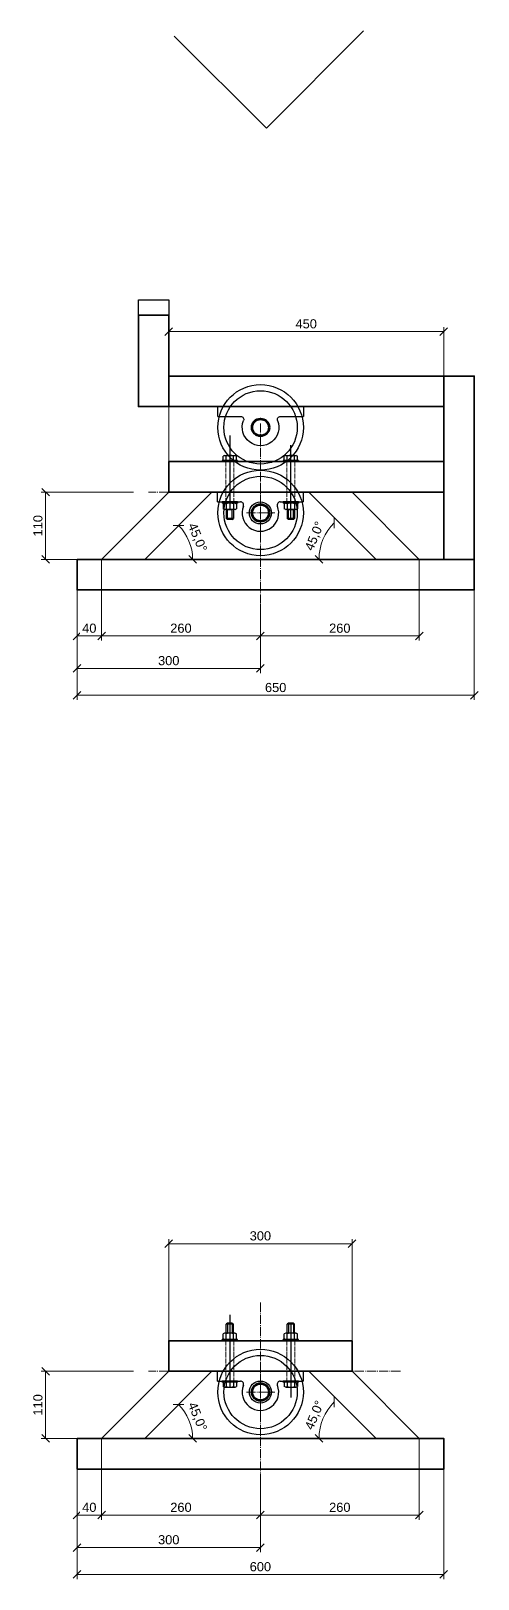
# Model space of a CAD drawing. Header units: millimetres. Extents: x -215307 to 5000, y -206820 to 5000.
# Drawn here: x -191458 to -190726, y -37220 to -34686 of the extents above; entities that cross this region are included whole.
import ezdxf

# ---------------------------------------------------------------- set-up
doc = ezdxf.new("R2010")
doc.units = ezdxf.units.MM
doc.header["$MEASUREMENT"] = 0
doc.header["$PDMODE"] = 3
doc.linetypes.add('ОСЕВАЯ', pattern=[20, 15, -2, 1, -2])
doc.layers.add('01_!!!', color=1, linetype='Continuous', lineweight=60, plot=False)
for name, color, linetype, lineweight in [('01_Dimension', 90, 'Continuous', 15), ('01_Dimension @ 5', 90, 'Continuous', 15), ('01_Оси', 4, 'ОСЕВАЯ', 13), ('02_frame', 160, 'Continuous', 35), ('02_roll', 20, 'Continuous', 30)]:
    doc.layers.add(name, color=color, linetype=linetype, lineweight=lineweight)
for name, color, linetype in [('01_Чертежная', 7, 'Continuous'), ('01_Чертежная @ 5', 7, 'Continuous'), ('БОЛТ', 1, 'Continuous')]:
    doc.layers.add(name, color=color, linetype=linetype)
doc.styles.add('Arial', font='arial.ttf')
doc.dimstyles.new('А-3.0-1', dxfattribs={"dimscale": 0, "dimtxt": 3, "dimasz": 2.5, "dimexe": 1.5, "dimexo": 0, "dimgap": 1, "dimtad": 1, "dimdec": 0, "dimrnd": 1, "dimtxsty": 'Arial', "dimblk": 'OBLIQUE', "dimcen": 3, "dimclrd": 256, "dimclre": 256, "dimadec": 1, "dimazin": 0, "dimtfac": 1, "dimtdec": 0, "dimtmove": 0, "dimatfit": 3, "dimfxl": 1, "dimtfill": 1, "dimlwd": 15, "dimlwe": 15, "dimarcsym": 0})

# ---------------------------------------------------------------- blocks, each defined once
blk = doc.blocks.new('_Oblique')
at = {"color": 0, "linetype": 'ByBlock', "lineweight": -2}
blk.add_line((-0.5, -0.5), (0.5, 0.5), dxfattribs=at)
blk = doc.blocks.new('*D100')
at = {"layer": '01_Dimension', "lineweight": 15}
for p, q in [((-191382.2, -35600.8), (-191382.2, -35780.9)), ((-190732.2, -35600.8), (-190732.2, -35780.9)), ((-191382.2, -35773.4), (-190732.2, -35773.4))]:
    blk.add_line(p, q, dxfattribs=at)
at = {"layer": 'Defpoints', "color": 0}
for p in [(-191382.2, -35600.8), (-190732.2, -35600.8), (-190732.2, -35773.4)]:
    blk.add_point(p, dxfattribs=at)
at = {"layer": '01_Dimension', "lineweight": 15, "xscale": 12.5, "yscale": 12.5, "zscale": 12.5, "rotation": 180}
blk.add_blockref('_Oblique', (-191382.2, -35773.4), dxfattribs=at)
at = {"layer": '01_Dimension', "lineweight": 15, "xscale": 12.5, "yscale": 12.5, "zscale": 12.5}
blk.add_blockref('_Oblique', (-190732.2, -35773.4), dxfattribs=at)
at = {"layer": '01_Dimension', "color": 0, "insert": (-191057.2, -35760.7), "char_height": 15, "attachment_point": 5, "style": 'Arial', "bg_fill": 3, "box_fill_scale": 1.25, "bg_fill_color": 256, "bg_fill_true_color": 13158600, "bg_fill_transparency": 0}
blk.add_mtext('650', dxfattribs=at)
blk = doc.blocks.new('*D101')
at = {"layer": '01_Dimension', "lineweight": 15, "transparency": 16777216}
for p, q in [((-191382.2, -35600.8), (-191382.2, -35736.9)), ((-191082.2, -35624.1), (-191082.2, -35736.9)), ((-191082.2, -35729.4), (-191382.2, -35729.4))]:
    blk.add_line(p, q, dxfattribs=at)
at = {"layer": 'Defpoints', "color": 0, "transparency": 16777216}
for p in [(-191382.2, -35600.8), (-191082.2, -35624.1), (-191382.2, -35729.4)]:
    blk.add_point(p, dxfattribs=at)
at = {"layer": '01_Dimension', "lineweight": 15, "transparency": 16777216, "xscale": 12.5, "yscale": 12.5, "zscale": 12.5, "rotation": 180}
blk.add_blockref('_Oblique', (-191382.2, -35729.4), dxfattribs=at)
at = {"layer": '01_Dimension', "lineweight": 15, "transparency": 16777216, "xscale": 12.5, "yscale": 12.5, "zscale": 12.5}
blk.add_blockref('_Oblique', (-191082.2, -35729.4), dxfattribs=at)
at = {"layer": '01_Dimension', "color": 0, "transparency": 16777216, "insert": (-191232.2, -35716.7), "char_height": 15, "attachment_point": 5, "style": 'Arial', "bg_fill": 3, "box_fill_scale": 1.25, "bg_fill_color": 256, "bg_fill_true_color": 13158600, "bg_fill_transparency": 0}
blk.add_mtext('300', dxfattribs=at)
blk = doc.blocks.new('*D102')
at = {"layer": '01_Dimension', "lineweight": 15, "transparency": 16777216}
for p, q in [((-191289.8, -35440.8), (-191441.2, -35440.8)), ((-191433.7, -35550.8), (-191433.7, -35440.8)), ((-191382.2, -35550.8), (-191441.2, -35550.8))]:
    blk.add_line(p, q, dxfattribs=at)
at = {"layer": 'Defpoints', "color": 0, "transparency": 16777216}
for p in [(-191433.7, -35440.8), (-191289.8, -35440.8), (-191382.2, -35550.8)]:
    blk.add_point(p, dxfattribs=at)
at = {"layer": '01_Dimension', "lineweight": 15, "transparency": 16777216, "xscale": 12.5, "yscale": 12.5, "zscale": 12.5}
for p, rotation in [((-191433.7, -35440.8), 90), ((-191433.7, -35550.8), 270)]:
    blk.add_blockref('_Oblique', p, dxfattribs=dict(at, rotation=rotation))
at = {"layer": '01_Dimension', "color": 0, "transparency": 16777216, "insert": (-191446.3, -35495.8), "char_height": 15, "attachment_point": 5, "rotation": 90, "style": 'Arial', "bg_fill": 3, "box_fill_scale": 1.25, "bg_fill_color": 256, "bg_fill_true_color": 13158600, "bg_fill_transparency": 0}
blk.add_mtext('110', dxfattribs=at)
blk = doc.blocks.new('*D103')
at = {"layer": '01_Dimension', "lineweight": 15, "transparency": 16777216}
for p, q in [((-191382.2, -35550.8), (-191382.2, -35683.7)), ((-191342.2, -35550.8), (-191342.2, -35683.7)), ((-191342.2, -35676.2), (-191382.2, -35676.2))]:
    blk.add_line(p, q, dxfattribs=at)
at = {"layer": 'Defpoints', "color": 0, "transparency": 16777216}
for p in [(-191382.2, -35550.8), (-191342.2, -35550.8)]:
    blk.add_point(p, dxfattribs=at)
at = {"layer": '01_Dimension', "lineweight": 15, "transparency": 16777216, "xscale": 12.5, "yscale": 12.5, "zscale": 12.5, "rotation": 180}
blk.add_blockref('_Oblique', (-191382.2, -35676.2), dxfattribs=at)
at = {"layer": '01_Dimension', "lineweight": 15, "transparency": 16777216, "xscale": 12.5, "yscale": 12.5, "zscale": 12.5}
blk.add_blockref('_Oblique', (-191342.2, -35676.2), dxfattribs=at)
at = {"layer": '01_Dimension', "color": 0, "transparency": 16777216, "insert": (-191362.2, -35663.6), "char_height": 15, "attachment_point": 5, "style": 'Arial', "bg_fill": 3, "box_fill_scale": 1.25, "bg_fill_color": 256, "bg_fill_true_color": 13158600, "bg_fill_transparency": 0}
blk.add_mtext('40', dxfattribs=at)
at = {"layer": 'Defpoints', "color": 0, "transparency": 16777216}
blk.add_point((-191382.2, -35676.2), dxfattribs=at)
blk = doc.blocks.new('*D104')
at = {"layer": '01_Dimension', "lineweight": 15, "transparency": 16777216}
for p, q in [((-191342.2, -35550.8), (-191342.2, -35683.7)), ((-191082.2, -35624.1), (-191082.2, -35683.7)), ((-191082.2, -35676.2), (-191342.2, -35676.2))]:
    blk.add_line(p, q, dxfattribs=at)
at = {"layer": 'Defpoints', "color": 0, "transparency": 16777216}
for p in [(-191342.2, -35550.8), (-191082.2, -35624.1), (-191342.2, -35676.2)]:
    blk.add_point(p, dxfattribs=at)
at = {"layer": '01_Dimension', "lineweight": 15, "transparency": 16777216, "xscale": 12.5, "yscale": 12.5, "zscale": 12.5, "rotation": 180}
blk.add_blockref('_Oblique', (-191342.2, -35676.2), dxfattribs=at)
at = {"layer": '01_Dimension', "lineweight": 15, "transparency": 16777216, "xscale": 12.5, "yscale": 12.5, "zscale": 12.5}
blk.add_blockref('_Oblique', (-191082.2, -35676.2), dxfattribs=at)
at = {"layer": '01_Dimension', "color": 0, "transparency": 16777216, "insert": (-191212.2, -35663.6), "char_height": 15, "attachment_point": 5, "style": 'Arial', "bg_fill": 3, "box_fill_scale": 1.25, "bg_fill_color": 256, "bg_fill_true_color": 13158600, "bg_fill_transparency": 0}
blk.add_mtext('260', dxfattribs=at)
blk = doc.blocks.new('*D105')
at = {"layer": '01_Dimension', "lineweight": 15}
blk.add_arc((-191271.5, -35550.8), 78.4, 360, 45, dxfattribs=at)
at = {"layer": 'Defpoints', "color": 0}
for p in [(-191161.5, -35440.8), (-191386.5, -35550.8), (-191271.5, -35550.8), (-190736.5, -35550.8)]:
    blk.add_point(p, dxfattribs=at)
at = {"layer": '01_Dimension', "lineweight": 15, "xscale": 12.5, "yscale": 12.5, "zscale": 12.5}
for p, rotation in [((-191216.1, -35495.4), 135.0000000000049), ((-191193.1, -35550.8), 269.9999999999985)]:
    blk.add_blockref('_Oblique', p, dxfattribs=dict(at, rotation=rotation))
at = {"layer": '01_Dimension', "color": 0, "insert": (-191186.1, -35515.4), "char_height": 15, "attachment_point": 5, "rotation": 292.5, "style": 'Arial', "bg_fill": 3, "box_fill_scale": 1.25, "bg_fill_color": 256, "bg_fill_true_color": 13158600, "bg_fill_transparency": 0}
blk.add_mtext('45,0°', dxfattribs=at)
at = {"layer": 'Defpoints', "color": 0}
blk.add_point((-191195.8, -35530.5), dxfattribs=at)
blk = doc.blocks.new('*D106')
at = {"layer": '01_Dimension', "lineweight": 15}
blk.add_arc((-190901.5, -35550.8), 84.7, 135, 180, dxfattribs=at)
at = {"layer": 'Defpoints', "color": 0}
for p in [(-191011.5, -35440.8), (-191386.5, -35550.8), (-190901.5, -35550.8), (-190736.5, -35550.8)]:
    blk.add_point(p, dxfattribs=at)
at = {"layer": '01_Dimension', "lineweight": 15, "xscale": 12.5, "yscale": 12.5, "zscale": 12.5}
for p, rotation in [((-190961.4, -35490.9), 44.99999999999679), ((-190986.2, -35550.8), 270.0000000000004)]:
    blk.add_blockref('_Oblique', p, dxfattribs=dict(at, rotation=rotation))
at = {"layer": '01_Dimension', "color": 0, "insert": (-190992.7, -35513), "char_height": 15, "attachment_point": 5, "rotation": 67.5, "style": 'Arial', "bg_fill": 3, "box_fill_scale": 1.25, "bg_fill_color": 256, "bg_fill_true_color": 13158600, "bg_fill_transparency": 0}
blk.add_mtext('45,0°', dxfattribs=at)
at = {"layer": 'Defpoints', "color": 0}
blk.add_point((-190974.9, -35508.4), dxfattribs=at)
blk = doc.blocks.new('*D107')
at = {"layer": '01_Чертежная', "lineweight": 15}
for p, q in [((-191232.2, -35390.8), (-191232.2, -35170.5)), ((-190782.2, -35390.8), (-190782.2, -35170.5)), ((-191232.2, -35178), (-190782.2, -35178))]:
    blk.add_line(p, q, dxfattribs=at)
at = {"layer": 'Defpoints', "color": 0}
for p in [(-190782.2, -35178), (-191232.2, -35390.8), (-190782.2, -35390.8)]:
    blk.add_point(p, dxfattribs=at)
at = {"layer": '01_Чертежная', "lineweight": 15, "xscale": 12.5, "yscale": 12.5, "zscale": 12.5, "rotation": 180}
blk.add_blockref('_Oblique', (-191232.2, -35178), dxfattribs=at)
at = {"layer": '01_Чертежная', "lineweight": 15, "xscale": 12.5, "yscale": 12.5, "zscale": 12.5}
blk.add_blockref('_Oblique', (-190782.2, -35178), dxfattribs=at)
at = {"layer": '01_Чертежная', "color": 0, "insert": (-191007.2, -35165.3), "char_height": 15, "attachment_point": 5, "style": 'Arial', "bg_fill": 3, "box_fill_scale": 1.25, "bg_fill_color": 256, "bg_fill_true_color": 13158600, "bg_fill_transparency": 0}
blk.add_mtext('450', dxfattribs=at)
blk = doc.blocks.new('*D108')
at = {"layer": '01_Dimension', "lineweight": 15}
for p, q in [((-190822.2, -35550.8), (-190822.2, -35683.7)), ((-191082.2, -35624.1), (-191082.2, -35683.7)), ((-191082.2, -35676.2), (-190822.2, -35676.2))]:
    blk.add_line(p, q, dxfattribs=at)
at = {"layer": 'Defpoints', "color": 0}
for p in [(-190822.2, -35550.8), (-191082.2, -35624.1), (-190822.2, -35676.2)]:
    blk.add_point(p, dxfattribs=at)
at = {"layer": '01_Dimension', "lineweight": 15, "xscale": 12.5, "yscale": 12.5, "zscale": 12.5, "rotation": 180}
blk.add_blockref('_Oblique', (-191082.2, -35676.2), dxfattribs=at)
at = {"layer": '01_Dimension', "lineweight": 15, "xscale": 12.5, "yscale": 12.5, "zscale": 12.5}
blk.add_blockref('_Oblique', (-190822.2, -35676.2), dxfattribs=at)
at = {"layer": '01_Dimension', "color": 0, "insert": (-190952.2, -35663.6), "char_height": 15, "attachment_point": 5, "style": 'Arial', "bg_fill": 3, "box_fill_scale": 1.25, "bg_fill_color": 256, "bg_fill_true_color": 13158600, "bg_fill_transparency": 0}
blk.add_mtext('260', dxfattribs=at)
blk = doc.blocks.new('*D140')
at = {"layer": '01_Dimension', "lineweight": 15}
for p, q in [((-191382.2, -37040), (-191382.2, -37220.1)), ((-190782.2, -37040), (-190782.2, -37220.1)), ((-191382.2, -37212.6), (-190782.2, -37212.6))]:
    blk.add_line(p, q, dxfattribs=at)
at = {"layer": 'Defpoints', "color": 0}
for p in [(-191382.2, -37040), (-190782.2, -37040), (-190782.2, -37212.6)]:
    blk.add_point(p, dxfattribs=at)
at = {"layer": '01_Dimension', "lineweight": 15, "xscale": 12.5, "yscale": 12.5, "zscale": 12.5, "rotation": 180}
blk.add_blockref('_Oblique', (-191382.2, -37212.6), dxfattribs=at)
at = {"layer": '01_Dimension', "lineweight": 15, "xscale": 12.5, "yscale": 12.5, "zscale": 12.5}
blk.add_blockref('_Oblique', (-190782.2, -37212.6), dxfattribs=at)
at = {"layer": '01_Dimension', "color": 0, "insert": (-191082.2, -37200), "char_height": 15, "attachment_point": 5, "style": 'Arial', "bg_fill": 3, "box_fill_scale": 1.25, "bg_fill_color": 256, "bg_fill_true_color": 13158600, "bg_fill_transparency": 0}
blk.add_mtext('600', dxfattribs=at)
blk = doc.blocks.new('*D141')
at = {"layer": '01_Dimension', "lineweight": 15}
for p, q in [((-191382.2, -37040), (-191382.2, -37176.1)), ((-191082.2, -37063.3), (-191082.2, -37176.1)), ((-191082.2, -37168.6), (-191382.2, -37168.6))]:
    blk.add_line(p, q, dxfattribs=at)
at = {"layer": 'Defpoints', "color": 0}
for p in [(-191382.2, -37040), (-191082.2, -37063.3), (-191382.2, -37168.6)]:
    blk.add_point(p, dxfattribs=at)
at = {"layer": '01_Dimension', "lineweight": 15, "xscale": 12.5, "yscale": 12.5, "zscale": 12.5, "rotation": 180}
blk.add_blockref('_Oblique', (-191382.2, -37168.6), dxfattribs=at)
at = {"layer": '01_Dimension', "lineweight": 15, "xscale": 12.5, "yscale": 12.5, "zscale": 12.5}
blk.add_blockref('_Oblique', (-191082.2, -37168.6), dxfattribs=at)
at = {"layer": '01_Dimension', "color": 0, "insert": (-191232.2, -37155.9), "char_height": 15, "attachment_point": 5, "style": 'Arial', "bg_fill": 3, "box_fill_scale": 1.25, "bg_fill_color": 256, "bg_fill_true_color": 13158600, "bg_fill_transparency": 0}
blk.add_mtext('300', dxfattribs=at)
blk = doc.blocks.new('*D142')
at = {"layer": '01_Dimension', "lineweight": 15}
for p, q in [((-191289.8, -36880), (-191441.2, -36880)), ((-191433.7, -36990), (-191433.7, -36880)), ((-191382.2, -36990), (-191441.2, -36990))]:
    blk.add_line(p, q, dxfattribs=at)
at = {"layer": 'Defpoints', "color": 0}
for p in [(-191433.7, -36880), (-191289.8, -36880), (-191382.2, -36990)]:
    blk.add_point(p, dxfattribs=at)
at = {"layer": '01_Dimension', "lineweight": 15, "xscale": 12.5, "yscale": 12.5, "zscale": 12.5}
for p, rotation in [((-191433.7, -36880), 90), ((-191433.7, -36990), 270)]:
    blk.add_blockref('_Oblique', p, dxfattribs=dict(at, rotation=rotation))
at = {"layer": '01_Dimension', "color": 0, "insert": (-191446.3, -36935), "char_height": 15, "attachment_point": 5, "rotation": 90, "style": 'Arial', "bg_fill": 3, "box_fill_scale": 1.25, "bg_fill_color": 256, "bg_fill_true_color": 13158600, "bg_fill_transparency": 0}
blk.add_mtext('110', dxfattribs=at)
blk = doc.blocks.new('*D143')
at = {"layer": '01_Dimension', "lineweight": 15}
for p, q in [((-191382.2, -36990), (-191382.2, -37123)), ((-191342.2, -36990), (-191342.2, -37123)), ((-191342.2, -37115.5), (-191382.2, -37115.5))]:
    blk.add_line(p, q, dxfattribs=at)
at = {"layer": 'Defpoints', "color": 0}
for p in [(-191382.2, -36990), (-191342.2, -36990)]:
    blk.add_point(p, dxfattribs=at)
at = {"layer": '01_Dimension', "lineweight": 15, "xscale": 12.5, "yscale": 12.5, "zscale": 12.5, "rotation": 180}
blk.add_blockref('_Oblique', (-191382.2, -37115.5), dxfattribs=at)
at = {"layer": '01_Dimension', "lineweight": 15, "xscale": 12.5, "yscale": 12.5, "zscale": 12.5}
blk.add_blockref('_Oblique', (-191342.2, -37115.5), dxfattribs=at)
at = {"layer": '01_Dimension', "color": 0, "insert": (-191362.2, -37102.8), "char_height": 15, "attachment_point": 5, "style": 'Arial', "bg_fill": 3, "box_fill_scale": 1.25, "bg_fill_color": 256, "bg_fill_true_color": 13158600, "bg_fill_transparency": 0}
blk.add_mtext('40', dxfattribs=at)
at = {"layer": 'Defpoints', "color": 0}
blk.add_point((-191382.2, -37115.5), dxfattribs=at)
blk = doc.blocks.new('*D144')
at = {"layer": '01_Dimension', "lineweight": 15}
for p, q in [((-191342.2, -36990), (-191342.2, -37123)), ((-191082.2, -37063.3), (-191082.2, -37123)), ((-191082.2, -37115.5), (-191342.2, -37115.5))]:
    blk.add_line(p, q, dxfattribs=at)
at = {"layer": 'Defpoints', "color": 0}
for p in [(-191342.2, -36990), (-191082.2, -37063.3), (-191342.2, -37115.5)]:
    blk.add_point(p, dxfattribs=at)
at = {"layer": '01_Dimension', "lineweight": 15, "xscale": 12.5, "yscale": 12.5, "zscale": 12.5, "rotation": 180}
blk.add_blockref('_Oblique', (-191342.2, -37115.5), dxfattribs=at)
at = {"layer": '01_Dimension', "lineweight": 15, "xscale": 12.5, "yscale": 12.5, "zscale": 12.5}
blk.add_blockref('_Oblique', (-191082.2, -37115.5), dxfattribs=at)
at = {"layer": '01_Dimension', "color": 0, "insert": (-191212.2, -37102.8), "char_height": 15, "attachment_point": 5, "style": 'Arial', "bg_fill": 3, "box_fill_scale": 1.25, "bg_fill_color": 256, "bg_fill_true_color": 13158600, "bg_fill_transparency": 0}
blk.add_mtext('260', dxfattribs=at)
blk = doc.blocks.new('*D145')
at = {"layer": '01_Чертежная', "lineweight": 15}
blk.add_arc((-191271.5, -36990), 78.4, 360, 45, dxfattribs=at)
at = {"layer": 'Defpoints', "color": 0}
for p in [(-191161.5, -36880), (-191386.5, -36990), (-191271.5, -36990), (-190786.5, -36990)]:
    blk.add_point(p, dxfattribs=at)
at = {"layer": '01_Чертежная', "lineweight": 15, "xscale": 12.5, "yscale": 12.5, "zscale": 12.5}
for p, rotation in [((-191216.1, -36934.6), 134.9999999999999), ((-191193.1, -36990), 269.9999999999983)]:
    blk.add_blockref('_Oblique', p, dxfattribs=dict(at, rotation=rotation))
at = {"layer": '01_Чертежная', "color": 0, "insert": (-191186.1, -36954.7), "char_height": 15, "attachment_point": 5, "rotation": 292.5, "style": 'Arial', "bg_fill": 3, "box_fill_scale": 1.25, "bg_fill_color": 256, "bg_fill_true_color": 13158600, "bg_fill_transparency": 0}
blk.add_mtext('45,0°', dxfattribs=at)
at = {"layer": 'Defpoints', "color": 0}
blk.add_point((-191195.8, -36969.7), dxfattribs=at)
blk = doc.blocks.new('*D146')
at = {"layer": '01_Чертежная', "lineweight": 15}
blk.add_arc((-190901.5, -36990), 84.7, 135, 180, dxfattribs=at)
at = {"layer": 'Defpoints', "color": 0}
for p in [(-191011.5, -36880), (-191386.5, -36990), (-190901.5, -36990), (-190786.5, -36990)]:
    blk.add_point(p, dxfattribs=at)
at = {"layer": '01_Чертежная', "lineweight": 15, "xscale": 12.5, "yscale": 12.5, "zscale": 12.5}
for p, rotation in [((-190961.4, -36930.1), 44.99999999999761), ((-190986.2, -36990), 270.0000000000021)]:
    blk.add_blockref('_Oblique', p, dxfattribs=dict(at, rotation=rotation))
at = {"layer": '01_Чертежная', "color": 0, "insert": (-190992.7, -36952.2), "char_height": 15, "attachment_point": 5, "rotation": 67.5, "style": 'Arial', "bg_fill": 3, "box_fill_scale": 1.25, "bg_fill_color": 256, "bg_fill_true_color": 13158600, "bg_fill_transparency": 0}
blk.add_mtext('45,0°', dxfattribs=at)
at = {"layer": 'Defpoints', "color": 0}
blk.add_point((-190974.9, -36947.7), dxfattribs=at)
blk = doc.blocks.new('*D147')
at = {"layer": '01_Чертежная', "lineweight": 15}
for p, q in [((-191232.2, -36830), (-191232.2, -36663.6)), ((-191232.2, -36671.1), (-190932.2, -36671.1)), ((-190932.2, -36830), (-190932.2, -36663.6))]:
    blk.add_line(p, q, dxfattribs=at)
at = {"layer": 'Defpoints', "color": 0}
for p in [(-190932.2, -36671.1), (-191232.2, -36830), (-190932.2, -36830)]:
    blk.add_point(p, dxfattribs=at)
at = {"layer": '01_Чертежная', "lineweight": 15, "xscale": 12.5, "yscale": 12.5, "zscale": 12.5, "rotation": 180}
blk.add_blockref('_Oblique', (-191232.2, -36671.1), dxfattribs=at)
at = {"layer": '01_Чертежная', "lineweight": 15, "xscale": 12.5, "yscale": 12.5, "zscale": 12.5}
blk.add_blockref('_Oblique', (-190932.2, -36671.1), dxfattribs=at)
at = {"layer": '01_Чертежная', "color": 0, "insert": (-191082.2, -36658.4), "char_height": 15, "attachment_point": 5, "style": 'Arial', "bg_fill": 3, "box_fill_scale": 1.25, "bg_fill_color": 256, "bg_fill_true_color": 13158600, "bg_fill_transparency": 0}
blk.add_mtext('300', dxfattribs=at)
blk = doc.blocks.new('*D148')
at = {"layer": '01_Чертежная', "lineweight": 15}
for p, q in [((-190822.2, -36990), (-190822.2, -37123)), ((-191082.2, -37063.3), (-191082.2, -37123)), ((-191082.2, -37115.5), (-190822.2, -37115.5))]:
    blk.add_line(p, q, dxfattribs=at)
at = {"layer": 'Defpoints', "color": 0}
for p in [(-190822.2, -36990), (-191082.2, -37063.3), (-190822.2, -37115.5)]:
    blk.add_point(p, dxfattribs=at)
at = {"layer": '01_Чертежная', "lineweight": 15, "xscale": 12.5, "yscale": 12.5, "zscale": 12.5, "rotation": 180}
blk.add_blockref('_Oblique', (-191082.2, -37115.5), dxfattribs=at)
at = {"layer": '01_Чертежная', "lineweight": 15, "xscale": 12.5, "yscale": 12.5, "zscale": 12.5}
blk.add_blockref('_Oblique', (-190822.2, -37115.5), dxfattribs=at)
at = {"layer": '01_Чертежная', "color": 0, "insert": (-190952.2, -37102.8), "char_height": 15, "attachment_point": 5, "style": 'Arial', "bg_fill": 3, "box_fill_scale": 1.25, "bg_fill_color": 256, "bg_fill_true_color": 13158600, "bg_fill_transparency": 0}
blk.add_mtext('260', dxfattribs=at)
blk = doc.blocks.new('опорный подшип_01')
at = {"layer": '01_Чертежная', "color": 2}
for p, q in [((-70, 16), (-70, 0)), ((-70, 16), (-32.6, 16)), ((-70, 0), (70, 0)), ((-27.8, 22.9), (-28, 22.9)), ((27.8, 22.9), (28, 22.9)), ((32.6, 16), (70, 16)), ((70, 0), (70, 16))]:
    blk.add_line(p, q, dxfattribs=at)
blk.add_circle((0, 34), 14, dxfattribs=at)
for centre, radius, start, end in [((0, 34), 30, 338.1851, 201.8149), ((-32.6, 21), 5.04, 270, 22.3391), ((32.6, 21), 5.04, 157.6609, 270)]:
    blk.add_arc(centre, radius, start, end, dxfattribs=at)

msp = doc.modelspace()

# ---------------------------------------------------------------- linework, layer by layer
at = {"layer": '01_!!!'}
for centre in [(-191081.9, -35474.8), (-191081.9, -36914)]:
    msp.add_circle(centre, 14, dxfattribs=at)
at = {"layer": '01_Оси'}
for p, q in [((-190852.9, -35440.8), (-191265.5, -35440.8)), ((-190852.9, -36880), (-191265.5, -36880))]:
    msp.add_line(p, q, dxfattribs=at)
at = {"layer": '01_Чертежная', "color": 5}
for p, q in [((-191223.1, -34694.3), (-191072.4, -34845)), ((-191072.4, -34845), (-190913.3, -34685.8))]:
    msp.add_line(p, q, dxfattribs=at)
at = {"layer": '02_frame'}
for p, q in [((-191342.2, -35550.8), (-191232.2, -35440.8)), ((-191271.5, -35550.8), (-191161.5, -35440.8)), ((-190892.9, -35550.8), (-191002.9, -35440.8)), ((-190822.2, -35550.8), (-190932.2, -35440.8)), ((-191342.2, -36990), (-191232.2, -36880)), ((-191271.5, -36990), (-191161.5, -36880)), ((-190892.9, -36990), (-191002.9, -36880)), ((-190822.2, -36990), (-190932.2, -36880))]:
    msp.add_line(p, q, dxfattribs=at)
for points in [[(-191232.2, -35440.8), (-190782.2, -35440.8), (-190782.2, -35390.8), (-191232.2, -35390.8)], [(-191232.2, -36880), (-190932.2, -36880), (-190932.2, -36830), (-191232.2, -36830)]]:
    msp.add_lwpolyline(points, close=True, dxfattribs=at)
at = {"layer": '02_roll'}
for centre, radius in [((-191081.9, -35474.8), 70), ((-191081.9, -35474.8), 60), ((-191081.9, -36914), 70), ((-191081.9, -36914), 60)]:
    msp.add_circle(centre, radius, dxfattribs=at)

# ---------------------------------------------------------------- dimensions: what is measured, and where the dimension line sits
at = {"layer": '01_Dimension @ 5'}
for base, p1, p2, picture, middle in [((-190732.2, -35773.4), (-191382.2, -35600.8), (-190732.2, -35600.8), '*D100', (-191057.2, -35760.7)), ((-190782.2, -37212.6), (-191382.2, -37040), (-190782.2, -37040), '*D140', (-191082.2, -37200))]:
    dim = msp.add_linear_dim(base=base, p1=p1, p2=p2, dimstyle='А-3.0-1', override={"dimscale": 5, "dimtix": 0, "dimtofl": 1, "dimtmove": 0, "dimatfit": 3}, dxfattribs=at)
    dim.commit()
    dim.dimension.update_dxf_attribs({"geometry": picture, "text_midpoint": middle})

# ---------------------------------------------------------------- next in the draw order: dimensions: what is measured, and where the dimension line sits
for base, p1, p2, picture, middle in [((-191382.2, -35729.4), (-191082.2, -35624.1), (-191382.2, -35600.8), '*D101', (-191232.2, -35716.7)), ((-191382.2, -37168.6), (-191082.2, -37063.3), (-191382.2, -37040), '*D141', (-191232.2, -37155.9))]:
    dim = msp.add_linear_dim(base=base, p1=p1, p2=p2, dimstyle='А-3.0-1', override={"dimscale": 5, "dimtix": 0, "dimtofl": 1, "dimtmove": 0, "dimatfit": 3}, dxfattribs=at)
    dim.commit()
    dim.dimension.update_dxf_attribs({"geometry": picture, "text_midpoint": middle})

# ---------------------------------------------------------------- next in the draw order: linework, layer by layer
at = {"layer": '01_Оси'}
for p, q in [((-191082.2, -35328.3), (-191082.2, -35624.1)), ((-191082.2, -36767.5), (-191082.2, -37063.3))]:
    msp.add_line(p, q, dxfattribs=at)
at = {"layer": '02_frame'}
for points in [[(-191382.2, -35550.8), (-190732.2, -35550.8), (-190732.2, -35600.8), (-191382.2, -35600.8)], [(-191382.2, -36990), (-190782.2, -36990), (-190782.2, -37040), (-191382.2, -37040)]]:
    msp.add_lwpolyline(points, close=True, dxfattribs=at)

# ---------------------------------------------------------------- next in the draw order: dimensions: what is measured, and where the dimension line sits
at = {"layer": '01_Dimension @ 5'}
for base, p1, p2, picture, middle in [((-191433.7, -35440.8), (-191382.2, -35550.8), (-191289.8, -35440.8), '*D102', (-191446.3, -35495.8)), ((-191433.7, -36880), (-191382.2, -36990), (-191289.8, -36880), '*D142', (-191446.3, -36935))]:
    dim = msp.add_linear_dim(base=base, p1=p1, p2=p2, angle=90, dimstyle='А-3.0-1', override={"dimscale": 5, "dimtix": 0, "dimtofl": 1, "dimtmove": 0, "dimatfit": 3}, dxfattribs=at)
    dim.commit()
    dim.dimension.update_dxf_attribs({"geometry": picture, "text_midpoint": middle})
at = {"layer": '01_Чертежная @ 5'}
for base, p1, p2, picture, middle in [((-190782.2, -35178), (-191232.2, -35390.8), (-190782.2, -35390.8), '*D107', (-191007.2, -35165.3)), ((-190932.2, -36671.1), (-191232.2, -36830), (-190932.2, -36830), '*D147', (-191082.2, -36658.4))]:
    dim = msp.add_linear_dim(base=base, p1=p1, p2=p2, dimstyle='А-3.0-1', override={"dimscale": 5, "dimtix": 0, "dimtofl": 1, "dimtmove": 0, "dimatfit": 3}, dxfattribs=at)
    dim.commit()
    dim.dimension.update_dxf_attribs({"geometry": picture, "text_midpoint": middle})

# ---------------------------------------------------------------- next in the draw order: linework, layer by layer
at = {"layer": '01_!!!'}
msp.add_circle((-191081.9, -35334.8), 14, dxfattribs=at)
at = {"layer": '01_Чертежная', "color": 5}
msp.add_lwpolyline([(-191281.9, -35125.8), (-191231.9, -35125.8), (-191231.9, -35150.8), (-191281.9, -35150.8)], close=True, dxfattribs=at)
at = {"layer": '02_frame'}
for points in [[(-191281.9, -35150.8), (-191232.2, -35150.8), (-191232.2, -35300.8), (-191281.9, -35300.8)], [(-191231.9, -35300.8), (-190782.2, -35300.8), (-190782.2, -35250.8), (-191231.9, -35250.8)]]:
    msp.add_lwpolyline(points, close=True, dxfattribs=at)
at = {"layer": '02_roll'}
for radius in [70, 60]:
    msp.add_circle((-191081.9, -35334.8), radius, dxfattribs=at)
at = {"layer": 'БОЛТ'}
for p, q in [((-191144.7, -35388.8), (-191144.7, -35390.8)), ((-191119.7, -35388.8), (-191144.7, -35388.8)), ((-191119.7, -35390.8), (-191144.7, -35390.8)), ((-191140.7, -35380.8), (-191143.2, -35381.8)), ((-191143.2, -35388.8), (-191143.2, -35381.8)), ((-191140.7, -35380.8), (-191123.7, -35380.8)), ((-191138.2, -35388.8), (-191138.2, -35381.8)), ((-191126.2, -35388.8), (-191126.2, -35381.8)), ((-191123.7, -35380.8), (-191121.3, -35381.8)), ((-191121.3, -35388.8), (-191121.3, -35381.8)), ((-191119.7, -35388.8), (-191119.7, -35390.8)), ((-191044.7, -35388.8), (-191044.7, -35390.8)), ((-191019.7, -35388.8), (-191044.7, -35388.8)), ((-191019.7, -35390.8), (-191044.7, -35390.8)), ((-191040.7, -35380.8), (-191043.2, -35381.8)), ((-191043.2, -35388.8), (-191043.2, -35381.8)), ((-191040.7, -35380.8), (-191023.7, -35380.8)), ((-191038.2, -35388.8), (-191038.2, -35381.8)), ((-191026.2, -35388.8), (-191026.2, -35381.8)), ((-191023.7, -35380.8), (-191021.3, -35381.8)), ((-191021.3, -35388.8), (-191021.3, -35381.8)), ((-191019.7, -35388.8), (-191019.7, -35390.8)), ((-191140.7, -36817.6), (-191143.2, -36818.7)), ((-191143.2, -36827), (-191143.2, -36818.7)), ((-191123.7, -36817.6), (-191140.7, -36817.6)), ((-191136.2, -36801), (-191138.2, -36803)), ((-191126.2, -36803), (-191138.2, -36803)), ((-191138.2, -36817.6), (-191138.2, -36803)), ((-191138.2, -36827), (-191138.2, -36818.7)), ((-191128.2, -36801), (-191136.2, -36801)), ((-191136.2, -36801), (-191136.2, -36817.6)), ((-191128.2, -36801), (-191128.2, -36817.6)), ((-191128.2, -36801), (-191126.2, -36803)), ((-191126.2, -36817.6), (-191126.2, -36803)), ((-191126.2, -36827), (-191126.2, -36818.7)), ((-191123.7, -36817.6), (-191121.3, -36818.7)), ((-191121.3, -36827), (-191121.3, -36818.7)), ((-191040.7, -36817.6), (-191043.2, -36818.7)), ((-191043.2, -36827), (-191043.2, -36818.7)), ((-191023.7, -36817.6), (-191040.7, -36817.6)), ((-191036.2, -36801), (-191038.2, -36803)), ((-191026.2, -36803), (-191038.2, -36803)), ((-191038.2, -36817.6), (-191038.2, -36803)), ((-191038.2, -36827), (-191038.2, -36818.7)), ((-191028.2, -36801), (-191036.2, -36801)), ((-191036.2, -36801), (-191036.2, -36817.6)), ((-191028.2, -36801), (-191028.2, -36817.6)), ((-191028.2, -36801), (-191026.2, -36803)), ((-191026.2, -36817.6), (-191026.2, -36803)), ((-191026.2, -36827), (-191026.2, -36818.7)), ((-191023.7, -36817.6), (-191021.3, -36818.7)), ((-191021.3, -36827), (-191021.3, -36818.7)), ((-191119.7, -36828), (-191144.7, -36828)), ((-191144.7, -36830), (-191144.7, -36828)), ((-191119.7, -36830), (-191144.7, -36830)), ((-191140.7, -36828), (-191143.2, -36827)), ((-191140.7, -36828), (-191138.2, -36828)), ((-191123.7, -36828), (-191126.2, -36828)), ((-191123.7, -36828), (-191121.3, -36827)), ((-191119.7, -36830), (-191119.7, -36828)), ((-191019.7, -36828), (-191044.7, -36828)), ((-191044.7, -36830), (-191044.7, -36828)), ((-191019.7, -36830), (-191044.7, -36830)), ((-191040.7, -36828), (-191043.2, -36827)), ((-191040.7, -36828), (-191038.2, -36828)), ((-191023.7, -36828), (-191026.2, -36828)), ((-191023.7, -36828), (-191021.3, -36827)), ((-191019.7, -36830), (-191019.7, -36828))]:
    msp.add_line(p, q, dxfattribs=at)
for centre, radius, start, end in [((-191140.7, -35384.3), 3.48, 45, 90), ((-191132.2, -35399.1), 18.3, 90, 109.2349), ((-191132.2, -35399.1), 18.3, 70.7651, 90), ((-191123.7, -35384.3), 3.48, 90, 135), ((-191040.7, -35384.3), 3.48, 45, 90), ((-191032.2, -35399.1), 18.3, 90, 109.2349), ((-191032.2, -35399.1), 18.3, 70.7651, 90), ((-191023.7, -35384.3), 3.48, 90, 135), ((-191140.7, -36821.1), 3.48, 45, 90), ((-191132.2, -36835.9), 18.3, 90, 109.2349), ((-191132.2, -36835.9), 18.3, 70.7651, 90), ((-191123.7, -36821.1), 3.48, 90, 135), ((-191040.7, -36821.1), 3.48, 45, 90), ((-191032.2, -36835.9), 18.3, 90, 109.2349), ((-191032.2, -36835.9), 18.3, 70.7651, 90), ((-191023.7, -36821.1), 3.48, 90, 135), ((-191140.7, -36824.5), 3.48, 270, 315), ((-191132.2, -36809.8), 18.3, 250.7651, 270), ((-191132.2, -36809.8), 18.3, 270, 289.2349), ((-191123.7, -36824.5), 3.48, 225, 270), ((-191040.7, -36824.5), 3.48, 270, 315), ((-191032.2, -36809.8), 18.3, 250.7651, 270), ((-191032.2, -36809.8), 18.3, 270, 289.2349), ((-191023.7, -36824.5), 3.48, 225, 270)]:
    msp.add_arc(centre, radius, start, end, dxfattribs=at)

# ---------------------------------------------------------------- next in the draw order: block references
at = {"layer": '01_Чертежная', "color": 5, "xscale": -1, "rotation": 180}
msp.add_blockref('опорный подшип_01', (-191081.9, -35300.8), dxfattribs=at)

# ---------------------------------------------------------------- next in the draw order: dimensions: what is measured, and where the dimension line sits
at = {"layer": '01_Dimension @ 5'}
for base, p1, p2, picture, middle in [((-191382.2, -35676.2), (-191342.2, -35550.8), (-191382.2, -35550.8), '*D103', (-191362.2, -35663.6)), ((-191382.2, -37115.5), (-191342.2, -36990), (-191382.2, -36990), '*D143', (-191362.2, -37102.8))]:
    dim = msp.add_linear_dim(base=base, p1=p1, p2=p2, dimstyle='А-3.0-1', override={"dimscale": 5, "dimtix": 0, "dimtofl": 1, "dimtmove": 0, "dimatfit": 3}, dxfattribs=at)
    dim.commit()
    dim.dimension.update_dxf_attribs({"geometry": picture, "text_midpoint": middle})

# ---------------------------------------------------------------- next in the draw order: dimensions: what is measured, and where the dimension line sits
for base, p1, p2, picture, middle in [((-191342.2, -35676.2), (-191082.2, -35624.1), (-191342.2, -35550.8), '*D104', (-191212.2, -35663.6)), ((-191342.2, -37115.5), (-191082.2, -37063.3), (-191342.2, -36990), '*D144', (-191212.2, -37102.8))]:
    dim = msp.add_linear_dim(base=base, p1=p1, p2=p2, dimstyle='А-3.0-1', override={"dimscale": 5, "dimtix": 0, "dimtofl": 1, "dimtmove": 0, "dimatfit": 3}, dxfattribs=at)
    dim.commit()
    dim.dimension.update_dxf_attribs({"geometry": picture, "text_midpoint": middle})

# ---------------------------------------------------------------- next in the draw order: dimensions: what is measured, and where the dimension line sits
dim = msp.add_angular_dim_2l(base=(-191195.8, -35530.5), line1=((-191386.5, -35550.8), (-190736.5, -35550.8)), line2=((-191271.5, -35550.8), (-191161.5, -35440.8)), dimstyle='А-3.0-1', override={"dimscale": 5, "dimtix": 0, "dimtofl": 1, "dimtmove": 0, "dimatfit": 3}, dxfattribs=at)
dim.commit()
dim.dimension.update_dxf_attribs({"geometry": '*D105', "text_midpoint": (-191186.1, -35515.4)})
at = {"layer": '01_Чертежная @ 5'}
dim = msp.add_angular_dim_2l(base=(-191195.8, -36969.7), line1=((-191386.5, -36990), (-190786.5, -36990)), line2=((-191271.5, -36990), (-191161.5, -36880)), dimstyle='А-3.0-1', override={"dimscale": 5, "dimtix": 0, "dimtofl": 1, "dimtmove": 0, "dimatfit": 3}, dxfattribs=at)
dim.commit()
dim.dimension.update_dxf_attribs({"geometry": '*D145', "text_midpoint": (-191186.1, -36954.7)})

# ---------------------------------------------------------------- next in the draw order: dimensions: what is measured, and where the dimension line sits
at = {"layer": '01_Dimension @ 5'}
dim = msp.add_angular_dim_2l(base=(-190974.9, -35508.4), line1=((-191386.5, -35550.8), (-190736.5, -35550.8)), line2=((-190901.5, -35550.8), (-191011.5, -35440.8)), dimstyle='А-3.0-1', override={"dimscale": 5, "dimtix": 0, "dimtofl": 1, "dimtmove": 0, "dimatfit": 3}, dxfattribs=at)
dim.commit()
dim.dimension.update_dxf_attribs({"geometry": '*D106', "text_midpoint": (-190992.7, -35513)})
at = {"layer": '01_Чертежная @ 5'}
dim = msp.add_angular_dim_2l(base=(-190974.9, -36947.7), line1=((-191386.5, -36990), (-190786.5, -36990)), line2=((-190901.5, -36990), (-191011.5, -36880)), dimstyle='А-3.0-1', override={"dimscale": 5, "dimtix": 0, "dimtofl": 1, "dimtmove": 0, "dimatfit": 3}, dxfattribs=at)
dim.commit()
dim.dimension.update_dxf_attribs({"geometry": '*D146', "text_midpoint": (-190992.7, -36952.2)})

# ---------------------------------------------------------------- next in the draw order: linework, layer by layer
at = {"layer": '01_Оси', "ltscale": 0.5}
for p, q in [((-191138.7, -35390.8), (-191138.7, -35456.8)), ((-191125.7, -35390.8), (-191125.7, -35456.8)), ((-191038.7, -35390.8), (-191038.7, -35456.8)), ((-191025.7, -35390.8), (-191025.7, -35456.8)), ((-191138.7, -36830), (-191138.7, -36896)), ((-191125.7, -36830), (-191125.7, -36896)), ((-191038.7, -36830), (-191038.7, -36896)), ((-191025.7, -36830), (-191025.7, -36896))]:
    msp.add_line(p, q, dxfattribs=at)
at = {"layer": '01_Оси'}
for p, q in [((-191082.2, -35426.3), (-191082.2, -35517.6)), ((-191105.1, -35474.8), (-191058.8, -35474.8)), ((-191082.2, -36865.6), (-191082.2, -36956.8)), ((-191105.1, -36914), (-191058.8, -36914))]:
    msp.add_line(p, q, dxfattribs=at)
at = {"layer": '01_Чертежная', "color": 2}
for p, q in [((-191152.2, -35456.8), (-191152.2, -35440.8)), ((-191152.2, -35440.8), (-191012.2, -35440.8)), ((-191012.2, -35440.8), (-191012.2, -35456.8)), ((-191152.2, -35456.8), (-191114.8, -35456.8)), ((-191110, -35463.7), (-191110.2, -35463.7)), ((-191054.4, -35463.7), (-191054.2, -35463.7)), ((-191049.7, -35456.8), (-191012.2, -35456.8)), ((-191152.2, -36896), (-191152.2, -36880)), ((-191152.2, -36880), (-191012.2, -36880)), ((-191152.2, -36896), (-191114.8, -36896)), ((-191049.7, -36896), (-191012.2, -36896)), ((-191012.2, -36880), (-191012.2, -36896)), ((-191110, -36902.9), (-191110.2, -36902.9)), ((-191054.4, -36902.9), (-191054.2, -36902.9))]:
    msp.add_line(p, q, dxfattribs=at)
for centre, radius in [((-191082.2, -35474.8), 18), ((-191082.2, -35474.8), 14), ((-191082.2, -36914), 18), ((-191082.2, -36914), 14)]:
    msp.add_circle(centre, radius, dxfattribs=at)
for centre, radius, start, end in [((-191114.8, -35461.8), 5.04, 337.6609, 90), ((-191082.2, -35474.8), 30, 158.1851, 21.8149), ((-191049.7, -35461.8), 5.04, 90, 202.3391), ((-191114.8, -36901.1), 5.04, 337.6609, 90), ((-191049.7, -36901.1), 5.04, 90, 202.3391), ((-191082.2, -36914), 30, 158.1851, 21.8149)]:
    msp.add_arc(centre, radius, start, end, dxfattribs=at)
at = {"layer": '02_frame'}
msp.add_lwpolyline([(-190782.2, -35250.8), (-190732.2, -35250.8), (-190732.2, -35550.8), (-190782.2, -35550.8)], close=True, dxfattribs=at)
at = {"layer": 'БОЛТ'}
for p, q in [((-191132.2, -35348.2), (-191132.2, -35467.8)), ((-191032.2, -35483.4), (-191032.2, -35363.8)), ((-191119.7, -35456.8), (-191144.7, -35456.8)), ((-191144.7, -35456.8), (-191144.7, -35458.8)), ((-191119.7, -35458.8), (-191144.7, -35458.8)), ((-191140.7, -35458.8), (-191143.2, -35459.8)), ((-191143.2, -35459.8), (-191143.2, -35468.2)), ((-191140.7, -35469.2), (-191143.2, -35468.2)), ((-191140.7, -35458.8), (-191138.2, -35458.8)), ((-191123.7, -35469.2), (-191140.7, -35469.2)), ((-191138.2, -35459.8), (-191138.2, -35468.2)), ((-191138.2, -35469.2), (-191138.2, -35483.8)), ((-191136.2, -35485.8), (-191136.2, -35469.2)), ((-191128.2, -35485.8), (-191128.2, -35469.2)), ((-191123.7, -35458.8), (-191126.2, -35458.8)), ((-191126.2, -35459.8), (-191126.2, -35468.2)), ((-191126.2, -35469.2), (-191126.2, -35483.8)), ((-191123.7, -35458.8), (-191121.3, -35459.8)), ((-191123.7, -35469.2), (-191121.3, -35468.2)), ((-191121.3, -35459.8), (-191121.3, -35468.2)), ((-191119.7, -35456.8), (-191119.7, -35458.8)), ((-191019.7, -35456.8), (-191044.7, -35456.8)), ((-191044.7, -35456.8), (-191044.7, -35458.8)), ((-191019.7, -35458.8), (-191044.7, -35458.8)), ((-191040.7, -35458.8), (-191043.2, -35459.8)), ((-191043.2, -35459.8), (-191043.2, -35468.2)), ((-191040.7, -35469.2), (-191043.2, -35468.2)), ((-191040.7, -35458.8), (-191038.2, -35458.8)), ((-191023.7, -35469.2), (-191040.7, -35469.2)), ((-191038.2, -35459.8), (-191038.2, -35468.2)), ((-191038.2, -35469.2), (-191038.2, -35483.8)), ((-191036.2, -35485.8), (-191036.2, -35469.2)), ((-191028.2, -35485.8), (-191028.2, -35469.2)), ((-191023.7, -35458.8), (-191026.2, -35458.8)), ((-191026.2, -35459.8), (-191026.2, -35468.2)), ((-191026.2, -35469.2), (-191026.2, -35483.8)), ((-191023.7, -35458.8), (-191021.3, -35459.8)), ((-191023.7, -35469.2), (-191021.3, -35468.2)), ((-191021.3, -35459.8), (-191021.3, -35468.2)), ((-191019.7, -35456.8), (-191019.7, -35458.8)), ((-191126.2, -35483.8), (-191138.2, -35483.8)), ((-191136.2, -35485.8), (-191138.2, -35483.8)), ((-191128.2, -35485.8), (-191136.2, -35485.8)), ((-191128.2, -35485.8), (-191126.2, -35483.8)), ((-191026.2, -35483.8), (-191038.2, -35483.8)), ((-191036.2, -35485.8), (-191038.2, -35483.8)), ((-191028.2, -35485.8), (-191036.2, -35485.8)), ((-191028.2, -35485.8), (-191026.2, -35483.8)), ((-191132.2, -36787.4), (-191132.2, -36907.1)), ((-191032.2, -36803.4), (-191032.2, -36923.1)), ((-191144.7, -36898), (-191144.7, -36896)), ((-191119.7, -36896), (-191144.7, -36896)), ((-191119.7, -36898), (-191144.7, -36898)), ((-191143.2, -36898), (-191143.2, -36905)), ((-191138.2, -36898), (-191138.2, -36905)), ((-191126.2, -36898), (-191126.2, -36905)), ((-191121.3, -36898), (-191121.3, -36905)), ((-191119.7, -36898), (-191119.7, -36896)), ((-191044.7, -36898), (-191044.7, -36896)), ((-191019.7, -36896), (-191044.7, -36896)), ((-191019.7, -36898), (-191044.7, -36898)), ((-191043.2, -36898), (-191043.2, -36905)), ((-191038.2, -36898), (-191038.2, -36905)), ((-191026.2, -36898), (-191026.2, -36905)), ((-191021.3, -36898), (-191021.3, -36905)), ((-191019.7, -36898), (-191019.7, -36896)), ((-191140.7, -36906), (-191143.2, -36905)), ((-191140.7, -36906), (-191123.7, -36906)), ((-191123.7, -36906), (-191121.3, -36905)), ((-191040.7, -36906), (-191043.2, -36905)), ((-191040.7, -36906), (-191023.7, -36906)), ((-191023.7, -36906), (-191021.3, -36905))]:
    msp.add_line(p, q, dxfattribs=at)
for centre, radius, start, end in [((-191140.7, -35462.3), 3.48, 45, 90), ((-191140.7, -35465.7), 3.48, 270, 315), ((-191132.2, -35477.1), 18.3, 90, 109.2349), ((-191132.2, -35450.9), 18.3, 250.7651, 270), ((-191132.2, -35477.1), 18.3, 70.7651, 90), ((-191132.2, -35450.9), 18.3, 270, 289.2349), ((-191123.7, -35462.3), 3.48, 90, 135), ((-191123.7, -35465.7), 3.48, 225, 270), ((-191040.7, -35462.3), 3.48, 45, 90), ((-191040.7, -35465.7), 3.48, 270, 315), ((-191032.2, -35477.1), 18.3, 90, 109.2349), ((-191032.2, -35450.9), 18.3, 250.7651, 270), ((-191032.2, -35477.1), 18.3, 70.7651, 90), ((-191032.2, -35450.9), 18.3, 270, 289.2349), ((-191023.7, -35462.3), 3.48, 90, 135), ((-191023.7, -35465.7), 3.48, 225, 270), ((-191140.7, -36902.5), 3.48, 270, 315), ((-191132.2, -36887.8), 18.3, 250.7651, 270), ((-191132.2, -36887.8), 18.3, 270, 289.2349), ((-191123.7, -36902.5), 3.48, 225, 270), ((-191040.7, -36902.5), 3.48, 270, 315), ((-191032.2, -36887.8), 18.3, 250.7651, 270), ((-191032.2, -36887.8), 18.3, 270, 289.2349), ((-191023.7, -36902.5), 3.48, 225, 270)]:
    msp.add_arc(centre, radius, start, end, dxfattribs=at)

# ---------------------------------------------------------------- next in the draw order: dimensions: what is measured, and where the dimension line sits
at = {"layer": '01_Dimension @ 5'}
dim = msp.add_linear_dim(base=(-190822.2, -35676.2), p1=(-191082.2, -35624.1), p2=(-190822.2, -35550.8), dimstyle='А-3.0-1', override={"dimscale": 5, "dimtix": 0, "dimtofl": 1, "dimtmove": 0, "dimatfit": 3}, dxfattribs=at)
dim.commit()
dim.dimension.update_dxf_attribs({"geometry": '*D108', "text_midpoint": (-190952.2, -35663.6)})
at = {"layer": '01_Чертежная @ 5'}
dim = msp.add_linear_dim(base=(-190822.2, -37115.5), p1=(-191082.2, -37063.3), p2=(-190822.2, -36990), dimstyle='А-3.0-1', override={"dimscale": 5, "dimtix": 0, "dimtofl": 1, "dimtmove": 0, "dimatfit": 3}, dxfattribs=at)
dim.commit()
dim.dimension.update_dxf_attribs({"geometry": '*D148', "text_midpoint": (-190952.2, -37102.8)})

doc.saveas('drawing.dxf')
